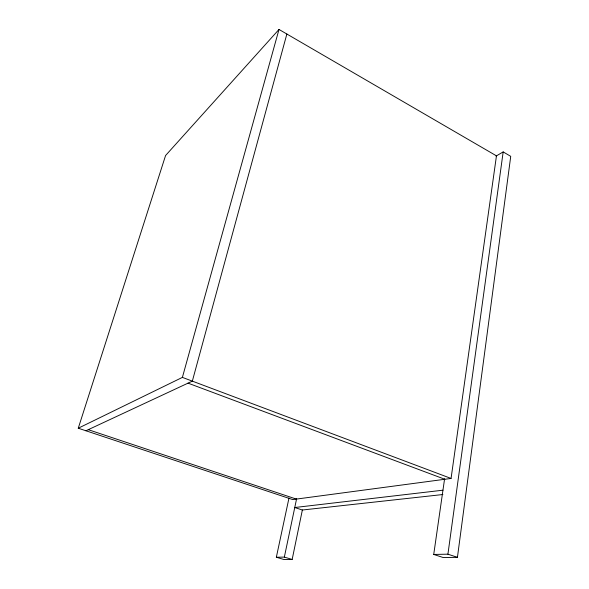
<?xml version="1.0" encoding="UTF-8"?>
<svg xmlns="http://www.w3.org/2000/svg" width="589" height="589" viewBox="0 0 589 589"><rect width="100%" height="100%" fill="white"/><g stroke="black" fill="none" stroke-linecap="round" stroke-linejoin="round"><path stroke-width="0.88" d="M444.585 478.879L433.725 554.44L443.105 557.518L457.432 557.334L510.737 156.343L503.175 151.91L496.041 156.092M457.432 557.334L447.92 554.183L503.175 151.91M451.064 478.445L496.461 155.849L278.995 29.45L165.575 155.525L78.263 428.225L292.704 499.575L451.064 478.445L182.391 377.387L78.263 428.225M288.993 498.007L276.344 557.238L284.06 559.55L292.166 559.447L302.378 509.934M276.344 557.238L284.347 557.098L296.635 498.603M286.865 34.029L192.338 381.135L85.92 430.773M182.391 377.387L278.995 29.45M442.957 490.188L294.758 507.519L302.363 510.015L442.899 494.524M433.725 554.44L447.92 554.183M284.347 557.098L292.166 559.447M88.276 429.675L296.333 499.089M188.016 383.144L444.857 479.269"/></g></svg>
